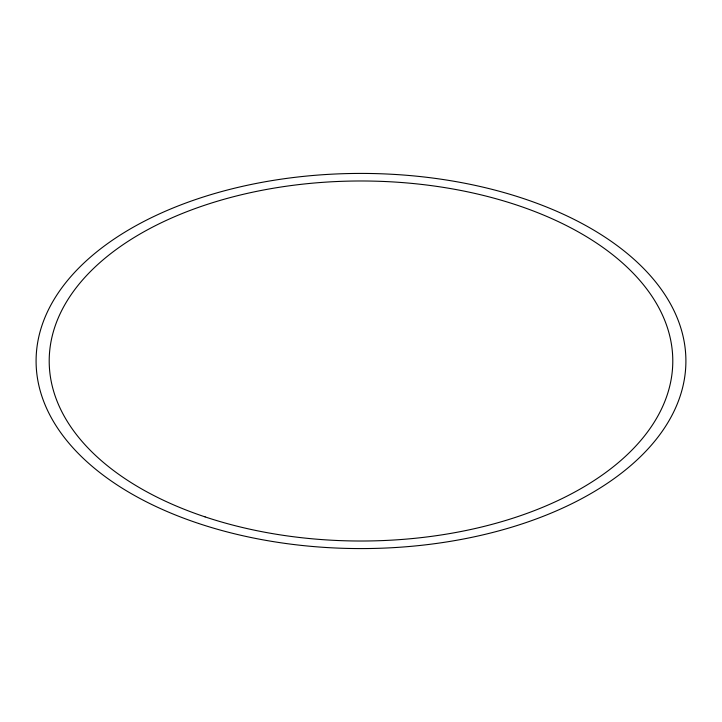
<?xml version="1.0" encoding="UTF-8"?>
<svg xmlns="http://www.w3.org/2000/svg" width="722" height="722" viewBox="0 0 722 722"><rect width="100%" height="100%" fill="white"/><g stroke="black" fill="none" stroke-linecap="round" stroke-linejoin="round"><path stroke-width="1.08" d="M198.55 523.45A324.9 187.576 0 0 0 685.9 361A324.9 187.576 0 0 0 198.55 198.55A324.9 187.576 0 0 0 198.55 523.45M205.102 516.898A311.787 180.013 0 0 0 672.787 361A311.787 180.013 0 0 0 205.102 205.102A311.787 180.013 0 0 0 205.102 516.898"/></g></svg>
